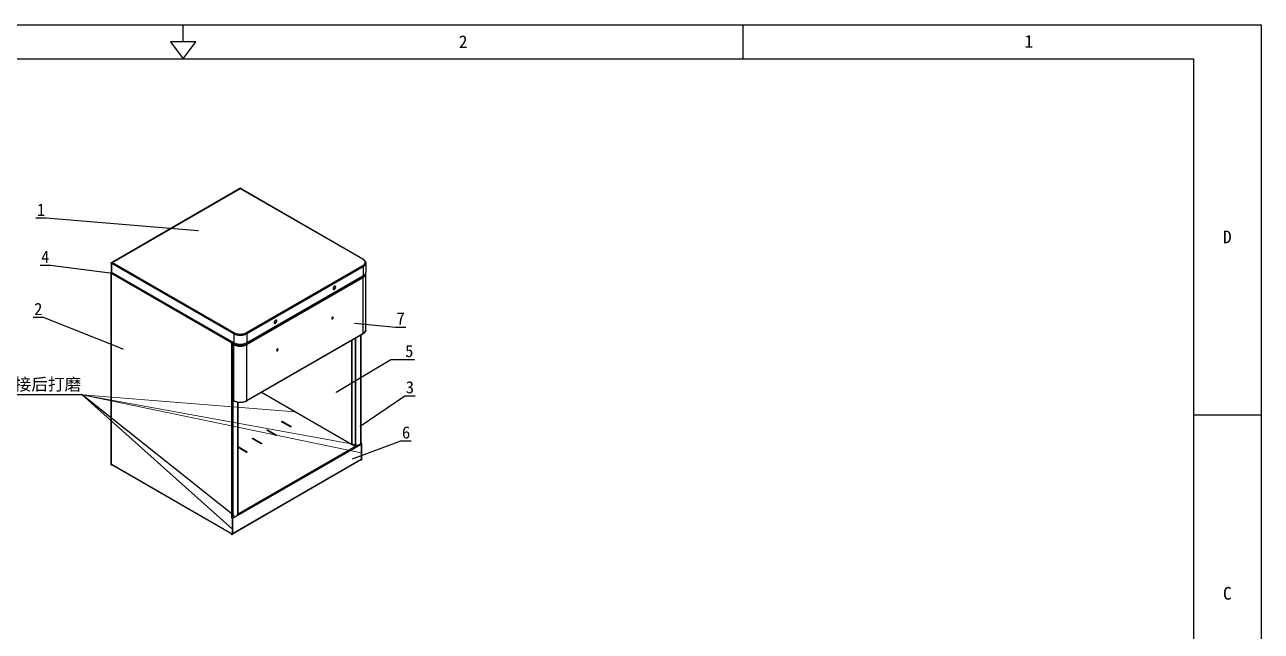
# Model space of a CAD drawing. Header units: millimetres. Extents: x 13106 to 40242, y 18888 to 28426.
# Drawn here: x 15370 to 18414, y 26933 to 28426 of the extents above; entities that cross this region are included whole.
import ezdxf
from ezdxf import colors
from ezdxf.entities.mleader import LeaderData, LeaderLine
from ezdxf.enums import TextEntityAlignment as Align
from ezdxf.math import Vec2, Vec3

# ---------------------------------------------------------------- set-up
doc = ezdxf.new("R2010")
doc.units = ezdxf.units.MM
doc.layers.add('02___PRT_ALL_AXES', color=7, linetype='Continuous')
doc.layers.add('print', color=30, linetype='Continuous')
doc.layers.add('dim', color=2, linetype='Continuous', lineweight=9)
doc.styles.add('Dartop', font='')
doc.styles.get('Dartop').set_extended_font_data('FangSong_GB2312')

msp = doc.modelspace()

# ---------------------------------------------------------------- linework, layer by layer
at = {"color": 0}
for p, q in [((15759.97, 28384.169), (15759.97, 28425.94)), ((17138.402, 28342.399), (17138.402, 28425.94)), ((13273.404, 28342.399), (18246.536, 28342.399)), ((18246.536, 28342.399), (18246.536, 24833.664)), ((18413.619, 27465.215), (18246.536, 27465.215))]:
    msp.add_line(p, q, dxfattribs=at)
at = {"color": 3, "linetype": 'Continuous'}
for p, q in [((15583.657, 27840.973), (15899.733, 28023.458)), ((15585.011, 27841.078), (15900.379, 28023.155)), ((15900.379, 28023.155), (16201.282, 27849.432)), ((15901.025, 28023.458), (16202.282, 27849.532)), ((15582.889, 27839.854), (15582.889, 27817.012)), ((15884.5, 27664.906), (15582.889, 27839.037)), ((15583.596, 27838.629), (15583.596, 27816.604)), ((15885.914, 27667.356), (15585.011, 27841.078)), ((16201.283, 27832.401), (15915.415, 27667.356)), ((16202.697, 27829.951), (15916.829, 27664.906)), ((16202.697, 27829.951), (16202.697, 27807.926)), ((16209.392, 27839.284), (16209.392, 27817.258)), ((15884.5, 27642.881), (15582.889, 27817.012)), ((15583.011, 27343.012), (15583.011, 27816.54)), ((15884.712, 27642.412), (15583.107, 27816.54)), ((15583.596, 27342.195), (15583.596, 27815.767)), ((15583.596, 27814.134), (15879.168, 27643.489)), ((16202.484, 27807.457), (15916.617, 27642.412)), ((16202.697, 27807.926), (15916.829, 27642.881)), ((15916.829, 27639.595), (16202.697, 27804.64)), ((16202.697, 27665.834), (16202.697, 27804.64)), ((16209.349, 27813.165), (16209.351, 27813.175)), ((16209.392, 27675.167), (16209.392, 27813.972)), ((16209.351, 27674.37), (16209.349, 27674.359)), ((15879.168, 27645.122), (15879.168, 27212.376)), ((15881.997, 27643.979), (15881.997, 27212.376)), ((15885.278, 27642.118), (15882.704, 27640.631)), ((15882.704, 27501.01), (15882.704, 27640.631)), ((15882.704, 27640.631), (15884.5, 27639.595)), ((15884.5, 27664.906), (15884.5, 27642.881)), ((15884.5, 27500.789), (15884.5, 27639.595)), ((16202.697, 27665.834), (15916.829, 27500.789)), ((15916.829, 27664.906), (15916.829, 27642.881)), ((15916.829, 27500.789), (15916.829, 27639.595)), ((16174.243, 27648.59), (16174.243, 27393.106)), ((16175.657, 27392.289), (16175.657, 27649.406)), ((16183.912, 27387.523), (16183.912, 27654.173)), ((16185.362, 27387.523), (16185.362, 27655.009)), ((16197.365, 27394.453), (16197.365, 27661.939)), ((16197.951, 27395.269), (16197.951, 27662.278)), ((16174.243, 27393.106), (15952.984, 27520.847)), ((15884.5, 27500.789), (15882.704, 27501.826)), ((15894, 27496.685), (15894, 27219.306)), ((15894.3, 27496.642), (15894.3, 27219.724)), ((15965.646, 27428.214), (15967.414, 27429.234)), ((15988.273, 27415.15), (15965.646, 27428.214)), ((15967.414, 27429.234), (15990.041, 27416.171)), ((16001.708, 27449.034), (16003.476, 27450.055)), ((16024.336, 27435.971), (16001.708, 27449.034)), ((16003.476, 27450.055), (16026.103, 27436.991)), ((16026.103, 27436.991), (16024.336, 27435.971)), ((16198.072, 27393.228), (15881.29, 27210.335)), ((15929.584, 27407.393), (15931.351, 27408.414)), ((15952.211, 27394.33), (15929.584, 27407.393)), ((15931.351, 27408.414), (15953.979, 27395.35)), ((15953.979, 27395.35), (15952.211, 27394.33)), ((15990.041, 27416.171), (15988.273, 27415.15)), ((16183.912, 27387.523), (16175.657, 27392.289)), ((16197.365, 27394.453), (16185.362, 27387.523)), ((16197.951, 27395.748), (16198.779, 27395.269)), ((16198.072, 27393.228), (16198.072, 27355.669)), ((16198.779, 27395.269), (16198.779, 27354.444)), ((16183.223, 27387.921), (15894.3, 27221.112)), ((15894.3, 27387.023), (15895.289, 27387.594)), ((15916.149, 27373.509), (15894.3, 27386.123)), ((15895.289, 27387.594), (15917.917, 27374.53)), ((15917.917, 27374.53), (15916.149, 27373.509)), ((15879.168, 27173.184), (15583.596, 27343.828)), ((15878.875, 27172.676), (15584.718, 27342.505)), ((16198.072, 27355.669), (15881.29, 27172.776)), ((16197.658, 27354.753), (15881.29, 27172.099)), ((15879.168, 27212.376), (15880.583, 27211.559)), ((15880.583, 27211.559), (15880.583, 27170.734)), ((15881.29, 27210.335), (15881.29, 27172.776)), ((15881.997, 27212.376), (15894, 27219.306)), ((15879.168, 27173.184), (15879.168, 27171.551)), ((15880.583, 27170.734), (15879.168, 27171.551))]:
    msp.add_line(p, q, dxfattribs=at)
at = {"color": 7, "linetype": 'Continuous'}
for p, q in [((15583.208, 27839.67), (15582.889, 27839.854)), ((15583.596, 27815.767), (15584.021, 27816.012)), ((15584.304, 27815.849), (15584.304, 27814.823)), ((15916.122, 27640.003), (16201.99, 27805.048)), ((15916.829, 27638.778), (16202.697, 27803.823)), ((16202.697, 27804.64), (16201.99, 27805.048)), ((16209.392, 27675.167), (16209.392, 27674.35)), ((15879.168, 27645.122), (15879.593, 27645.367)), ((15882.704, 27639.815), (15884.5, 27638.778)), ((15883.411, 27640.223), (15886.022, 27641.731)), ((15883.411, 27641.04), (15885.207, 27640.003)), ((15883.411, 27500.601), (15883.411, 27640.223)), ((15884.5, 27639.595), (15885.207, 27640.003)), ((15916.829, 27639.595), (15916.122, 27640.003)), ((16202.697, 27665.018), (15916.829, 27499.973)), ((16202.697, 27665.834), (16202.697, 27665.018)), ((15884.5, 27499.973), (15882.704, 27501.01)), ((15884.5, 27500.789), (15884.5, 27499.973)), ((15916.829, 27500.789), (15916.829, 27499.973)), ((15966.353, 27427.806), (15967.414, 27428.418)), ((15967.414, 27429.234), (15967.414, 27428.418)), ((15967.414, 27428.418), (15989.334, 27415.763)), ((15976.041, 27423.437), (15974.98, 27422.825)), ((15977.455, 27422.621), (15976.395, 27422.008)), ((16002.415, 27448.626), (16003.476, 27449.238)), ((16003.476, 27450.055), (16003.476, 27449.238)), ((16003.476, 27449.238), (16025.396, 27436.583)), ((16012.103, 27444.258), (16011.043, 27443.645)), ((16013.517, 27443.441), (16012.457, 27442.829)), ((16020.124, 27439.627), (16019.063, 27439.015)), ((16021.295, 27438.951), (16020.234, 27438.338)), ((15930.291, 27406.985), (15931.351, 27407.598)), ((15931.351, 27408.414), (15931.351, 27407.598)), ((15931.351, 27407.598), (15953.272, 27394.942)), ((15939.979, 27402.617), (15938.918, 27402.004)), ((15941.393, 27401.8), (15940.332, 27401.188)), ((15947.999, 27397.986), (15946.938, 27397.374)), ((15949.171, 27397.31), (15948.11, 27396.698)), ((15984.061, 27418.807), (15983.001, 27418.194)), ((15985.233, 27418.13), (15984.172, 27417.518)), ((16197.875, 27394.975), (16198.072, 27394.861)), ((16198.779, 27395.269), (16198.072, 27394.861)), ((16198.072, 27394.861), (16198.072, 27393.228)), ((15894.3, 27386.206), (15895.289, 27386.777)), ((15895.289, 27387.594), (15895.289, 27386.777)), ((15895.289, 27386.777), (15917.209, 27374.122)), ((15903.916, 27381.796), (15902.856, 27381.184)), ((15905.331, 27380.98), (15904.27, 27380.367)), ((15911.937, 27377.166), (15910.876, 27376.553)), ((15913.108, 27376.489), (15912.048, 27375.877)), ((15583.596, 27342.195), (15584.455, 27342.691)), ((15584.304, 27342.81), (15584.304, 27342.604)), ((16198.072, 27354.036), (16197.244, 27354.514)), ((16198.072, 27355.669), (16198.072, 27354.036)), ((16198.779, 27354.444), (16198.072, 27354.036)), ((15880.583, 27211.559), (15881.29, 27211.968)), ((15881.093, 27212.081), (15881.29, 27211.968)), ((15881.29, 27211.968), (15881.29, 27210.335)), ((15878.976, 27172.85), (15878.998, 27172.884)), ((15878.998, 27172.884), (15879.054, 27172.958)), ((15880.583, 27170.734), (15881.29, 27171.143)), ((15881.29, 27172.776), (15881.29, 27171.143))]:
    msp.add_line(p, q, dxfattribs=at)
at = {"color": 0}
msp.add_lwpolyline([(15759.97, 28342.399), (15791.298, 28384.169), (15728.642, 28384.169), (15759.97, 28342.399)], close=True, dxfattribs=at)
at = {"color": 7, "linetype": 'Continuous'}
msp.add_lwpolyline([(15879.054, 27172.958), (15879.147, 27173.063), (15879.168, 27173.083)], dxfattribs=at)
at = {"color": 3, "linetype": 'Continuous'}
for centre, radius, start, end in [((15901.041, 28022.668), 0.676, 60.041914, 71.061061), ((15583.677, 27816.583), 0.666, 177.042208, 185.030873), ((16191.87, 27825.844), 21.232, 299.99666, 301.181855), ((16201.65, 27813.965), 7.742, 0.05246, 11.713278), ((16201.739, 27813.973), 7.653, 354.016812, 359.993443), ((16201.739, 27675.167), 7.653, 354.016812, 359.993443), ((15895.433, 27661.821), 21.869, 240.003423, 241.037791), ((15905.895, 27661.821), 21.869, 298.962605, 299.99699), ((16196.461, 27396.02), 1.809, 299.980879, 302.741821), ((16194.653, 27392.887), 3.47, 30.034674, 30.602571), ((15585.958, 27344.639), 2.469, 228.787279, 230.717244), ((15585.933, 27344.608), 2.429, 230.706213, 239.975709), ((15880.618, 27215.197), 3.157, 278.688386, 281.885373), ((15881.016, 27214.076), 1.962, 297.366943, 299.982474), ((15876.979, 27173.969), 2.323, 332.834792, 334.916562)]:
    msp.add_arc(centre, radius, start, end, dxfattribs=at)
at = {"color": 7, "linetype": 'Continuous'}
msp.add_arc((15885.629, 27646.773), 6.5, 193.03865, 193.884454, dxfattribs=at)
at = {"color": 3, "linetype": 'Continuous'}
for points, knots in [([(15899.733, 28023.458), (15899.77, 28023.48), (15899.871, 28023.498), (15900.033, 28023.446), (15900.209, 28023.33), (15900.321, 28023.22), (15900.379, 28023.155)], [0, 0, 0, 0, 0.17010735, 0.38293564, 0.658387, 1, 1, 1, 1]), ([(15901.025, 28023.458), (15900.988, 28023.48), (15900.887, 28023.498), (15900.725, 28023.446), (15900.549, 28023.33), (15900.437, 28023.22), (15900.379, 28023.155)], [0, 0, 0, 0, 0.17010602, 0.3829338, 0.65838564, 1, 1, 1, 1]), ([(15900.379, 28023.155), (15900.43, 28023.185), (15900.621, 28023.284), (15900.836, 28023.344), (15900.993, 28023.348)], [0, 0, 0, 0, 0.27496971, 1, 1, 1, 1]), ([(15900.993, 28023.348), (15901.016, 28023.348), (15901.107, 28023.347), (15901.197, 28023.33), (15901.261, 28023.308)], [0, 0, 0, 0, 0.25926423, 1, 1, 1, 1]), ([(16201.282, 27849.432), (16201.448, 27849.528), (16201.712, 27849.633), (16202.065, 27849.625), (16202.216, 27849.57), (16202.282, 27849.532)], [0, 0, 0, 0, 0.54768944, 0.78155898, 1, 1, 1, 1]), ([(16201.282, 27849.432), (16202.198, 27848.904), (16203.859, 27847.76), (16205.843, 27845.675), (16207.099, 27843.366), (16207.534, 27840.917), (16207.099, 27838.467), (16205.843, 27836.158), (16203.859, 27834.073), (16202.198, 27832.929), (16201.283, 27832.401)], [0, 0, 0, 0, 0.14490101, 0.27452586, 0.39111531, 0.50000096, 0.60888642, 0.72547541, 0.85509965, 1, 1, 1, 1]), ([(16202.282, 27849.532), (16203.321, 27848.932), (16205.23, 27847.611), (16207.538, 27845.151), (16209.038, 27842.338), (16209.392, 27840.285), (16209.392, 27839.284)], [0, 0, 0, 0, 0.27601313, 0.53073843, 0.76947669, 1, 1, 1, 1]), ([(15582.889, 27839.037), (15582.957, 27839.243), (15583.176, 27839.671), (15583.809, 27840.457), (15584.5, 27840.926), (15585.011, 27841.078)], [0, 0, 0, 0, 0.21512749, 0.47114808, 1, 1, 1, 1]), ([(15582.889, 27839.854), (15582.945, 27840.088), (15583.12, 27840.528), (15583.466, 27840.863), (15583.657, 27840.973)], [0, 0, 0, 0, 0.52141957, 1, 1, 1, 1]), ([(15585.011, 27841.078), (15584.81, 27840.962), (15584.43, 27840.643), (15583.986, 27840.037), (15583.683, 27839.35), (15583.596, 27838.861), (15583.596, 27838.629)], [0, 0, 0, 0, 0.23722387, 0.49999838, 0.76277377, 1, 1, 1, 1]), ([(15583.657, 27840.973), (15583.849, 27841.084), (15584.311, 27841.216), (15584.78, 27841.147), (15585.011, 27841.078)], [0, 0, 0, 0, 0.47858112, 1, 1, 1, 1]), ([(16201.283, 27832.401), (16201.483, 27832.285), (16201.863, 27831.965), (16202.307, 27831.359), (16202.61, 27830.672), (16202.697, 27830.183), (16202.697, 27829.951)], [0, 0, 0, 0, 0.23722437, 0.49999891, 0.76277404, 1, 1, 1, 1]), ([(16209.392, 27839.284), (16209.392, 27838.413), (16209.071, 27836.598), (16207.695, 27834.07), (16205.52, 27831.783), (16203.7, 27830.53), (16202.697, 27829.951)], [0, 0, 0, 0, 0.21777145, 0.45094997, 0.71019776, 1, 1, 1, 1]), ([(15583.107, 27816.54), (15583.038, 27816.58), (15582.915, 27816.728), (15582.889, 27816.912), (15582.889, 27817.012)], [0, 0, 0, 0, 0.44546477, 1, 1, 1, 1]), ([(15583.596, 27815.767), (15583.53, 27815.805), (15583.304, 27815.954), (15583.112, 27816.174), (15583.049, 27816.358)], [0, 0, 0, 0, 0.28390822, 1, 1, 1, 1]), ([(15583.596, 27816.604), (15583.596, 27816.506), (15583.62, 27816.324), (15583.74, 27816.174), (15583.809, 27816.134)], [0, 0, 0, 0, 0.55078617, 1, 1, 1, 1]), ([(15583.596, 27814.134), (15583.633, 27814.179), (15583.807, 27814.383), (15584, 27814.57), (15584.16, 27814.706)], [0, 0, 0, 0, 0.21773016, 1, 1, 1, 1]), ([(15584.16, 27814.706), (15584.23, 27814.767), (15584.539, 27815.015), (15584.876, 27815.228), (15585.147, 27815.364)], [0, 0, 0, 0, 0.23498585, 1, 1, 1, 1]), ([(16202.697, 27807.926), (16202.697, 27807.828), (16202.673, 27807.646), (16202.554, 27807.497), (16202.484, 27807.457)], [0, 0, 0, 0, 0.55078459, 1, 1, 1, 1]), ([(16208.624, 27813.866), (16208.077, 27812.677), (16206.816, 27810.999), (16204.661, 27809.157), (16203.381, 27808.321), (16202.697, 27807.926)], [0, 0, 0, 0, 0.46220011, 0.72132155, 1, 1, 1, 1]), ([(16202.697, 27804.64), (16203.626, 27805.176), (16205.324, 27806.331), (16207.401, 27808.409), (16208.81, 27810.696), (16209.264, 27812.356), (16209.349, 27813.165)], [0, 0, 0, 0, 0.28758516, 0.54719307, 0.78201306, 1, 1, 1, 1]), ([(16208.683, 27813.856), (16208.157, 27812.618), (16206.928, 27810.868), (16204.794, 27808.95), (16203.534, 27808.087), (16202.863, 27807.68)], [0, 0, 0, 0, 0.46909309, 0.72619741, 1, 1, 1, 1]), ([(16209.392, 27817.258), (16209.392, 27816.685), (16209.258, 27815.515), (16208.872, 27814.404), (16208.624, 27813.866)], [0, 0, 0, 0, 0.49200459, 1, 1, 1, 1]), ([(16209.392, 27817.258), (16209.392, 27816.682), (16209.269, 27815.514), (16208.913, 27814.397), (16208.683, 27813.856)], [0, 0, 0, 0, 0.49514146, 1, 1, 1, 1]), ([(15885.914, 27667.356), (15885.713, 27667.24), (15885.333, 27666.92), (15884.89, 27666.314), (15884.587, 27665.627), (15884.5, 27665.138), (15884.5, 27664.906)], [0, 0, 0, 0, 0.23722387, 0.49999838, 0.76277377, 1, 1, 1, 1]), ([(15915.415, 27667.356), (15914.405, 27666.773), (15912.197, 27665.744), (15908.601, 27664.652), (15904.708, 27663.979), (15900.664, 27663.752), (15896.621, 27663.979), (15892.728, 27664.652), (15889.132, 27665.744), (15886.924, 27666.773), (15885.914, 27667.356)], [0, 0, 0, 0, 0.1141542, 0.23732522, 0.36697499, 0.49999948, 0.63302404, 0.76267402, 0.88584537, 1, 1, 1, 1]), ([(15915.415, 27667.356), (15915.615, 27667.24), (15915.995, 27666.92), (15916.439, 27666.314), (15916.742, 27665.627), (15916.829, 27665.138), (15916.829, 27664.906)], [0, 0, 0, 0, 0.23722437, 0.49999891, 0.76277404, 1, 1, 1, 1]), ([(16202.697, 27665.834), (16203.626, 27666.371), (16205.324, 27667.525), (16207.401, 27669.604), (16208.81, 27671.891), (16209.264, 27673.55), (16209.349, 27674.359)], [0, 0, 0, 0, 0.28758516, 0.54719307, 0.78201306, 1, 1, 1, 1]), ([(16204.527, 27667.027), (16204.384, 27666.922), (16203.791, 27666.498), (16203.174, 27666.109), (16202.697, 27665.834)], [0, 0, 0, 0, 0.2441064, 1, 1, 1, 1]), ([(16206.095, 27668.339), (16205.975, 27668.224), (16205.474, 27667.762), (16204.942, 27667.333), (16204.527, 27667.027)], [0, 0, 0, 0, 0.24363145, 1, 1, 1, 1]), ([(16207.378, 27669.75), (16207.283, 27669.628), (16206.882, 27669.134), (16206.443, 27668.671), (16206.095, 27668.339)], [0, 0, 0, 0, 0.24364048, 1, 1, 1, 1]), ([(16208.357, 27671.24), (16208.288, 27671.112), (16207.994, 27670.595), (16207.655, 27670.104), (16207.378, 27669.75)], [0, 0, 0, 0, 0.24422305, 1, 1, 1, 1]), ([(16209.018, 27672.788), (16208.976, 27672.656), (16208.793, 27672.125), (16208.558, 27671.613), (16208.357, 27671.24)], [0, 0, 0, 0, 0.24558846, 1, 1, 1, 1]), ([(16209.349, 27674.359), (16209.335, 27674.227), (16209.265, 27673.696), (16209.14, 27673.172), (16209.018, 27672.788)], [0, 0, 0, 0, 0.24774799, 1, 1, 1, 1]), ([(15879.168, 27643.489), (15879.093, 27643.67), (15878.859, 27644.403), (15878.84, 27645.194), (15878.918, 27645.759)], [0, 0, 0, 0, 0.25571109, 1, 1, 1, 1]), ([(15879.168, 27645.122), (15879.372, 27645.005), (15879.845, 27644.834), (15880.341, 27644.783), (15880.601, 27644.784)], [0, 0, 0, 0, 0.47443705, 1, 1, 1, 1]), ([(15916.829, 27664.906), (15915.722, 27664.267), (15913.303, 27663.141), (15909.362, 27661.943), (15905.096, 27661.206), (15900.664, 27660.957), (15896.233, 27661.206), (15891.967, 27661.943), (15888.026, 27663.14), (15885.607, 27664.267), (15884.5, 27664.906)], [0, 0, 0, 0, 0.1141547, 0.2373253, 0.36697497, 0.49999948, 0.63302406, 0.76267394, 0.88584487, 1, 1, 1, 1]), ([(15884.5, 27642.881), (15884.5, 27642.783), (15884.524, 27642.601), (15884.643, 27642.452), (15884.712, 27642.412)], [0, 0, 0, 0, 0.55078578, 1, 1, 1, 1]), ([(15884.5, 27639.595), (15885.607, 27638.956), (15888.026, 27637.829), (15891.967, 27636.631), (15896.233, 27635.894), (15900.664, 27635.645), (15905.096, 27635.894), (15909.362, 27636.631), (15913.303, 27637.829), (15915.722, 27638.956), (15916.829, 27639.595)], [0, 0, 0, 0, 0.11415582, 0.23732605, 0.36697594, 0.50000052, 0.63302503, 0.7626747, 0.8858446, 1, 1, 1, 1]), ([(15916.617, 27642.412), (15915.517, 27641.777), (15913.12, 27640.659), (15909.226, 27639.473), (15905.023, 27638.745), (15900.664, 27638.5), (15896.305, 27638.745), (15892.103, 27639.473), (15888.209, 27640.659), (15885.812, 27641.777), (15884.712, 27642.412)], [0, 0, 0, 0, 0.11494095, 0.23818868, 0.36750121, 0.49999973, 0.63249828, 0.76181091, 0.88505879, 1, 1, 1, 1]), ([(15916.485, 27642.687), (15915.388, 27642.08), (15913.005, 27641.009), (15909.143, 27639.871), (15904.98, 27639.172), (15900.664, 27638.936), (15896.349, 27639.172), (15892.186, 27639.871), (15888.324, 27641.009), (15885.941, 27642.079), (15884.844, 27642.687)], [0, 0, 0, 0, 0.11470548, 0.2379841, 0.36739758, 0.4999995, 0.63260149, 0.76201518, 0.88529412, 1, 1, 1, 1]), ([(15916.829, 27642.881), (15916.829, 27642.783), (15916.805, 27642.601), (15916.686, 27642.452), (15916.617, 27642.412)], [0, 0, 0, 0, 0.55078459, 1, 1, 1, 1]), ([(15884.5, 27500.789), (15885.607, 27500.15), (15888.026, 27499.023), (15891.967, 27497.826), (15896.233, 27497.089), (15900.664, 27496.84), (15905.096, 27497.089), (15909.362, 27497.826), (15913.303, 27499.024), (15915.722, 27500.15), (15916.829, 27500.789)], [0, 0, 0, 0, 0.11415582, 0.23732605, 0.36697594, 0.50000052, 0.63302503, 0.7626747, 0.8858446, 1, 1, 1, 1]), ([(15886.566, 27499.732), (15886.386, 27499.814), (15885.685, 27500.141), (15884.999, 27500.501), (15884.5, 27500.789)], [0, 0, 0, 0, 0.25534882, 1, 1, 1, 1]), ([(15916.829, 27500.789), (15916.665, 27500.695), (15915.99, 27500.317), (15915.295, 27499.973), (15914.763, 27499.732)], [0, 0, 0, 0, 0.24461063, 1, 1, 1, 1]), ([(16174.243, 27393.106), (16174.443, 27392.99), (16174.91, 27392.82), (16175.4, 27392.767), (16175.657, 27392.767)], [0, 0, 0, 0, 0.47444986, 1, 1, 1, 1]), ([(16197.828, 27394.871), (16197.805, 27394.836), (16197.698, 27394.69), (16197.556, 27394.573), (16197.439, 27394.498)], [0, 0, 0, 0, 0.2307838, 1, 1, 1, 1]), ([(16197.657, 27394.624), (16197.786, 27394.401), (16197.985, 27393.95), (16198.072, 27393.46), (16198.072, 27393.228)], [0, 0, 0, 0, 0.52554953, 1, 1, 1, 1]), ([(16197.924, 27395.082), (16197.919, 27395.064), (16197.895, 27394.99), (16197.859, 27394.92), (16197.828, 27394.871)], [0, 0, 0, 0, 0.24301057, 1, 1, 1, 1]), ([(16185.362, 27387.523), (16185.147, 27387.399), (16184.637, 27387.3), (16184.128, 27387.399), (16183.912, 27387.523)], [0, 0, 0, 0, 0.49999946, 1, 1, 1, 1]), ([(15583.596, 27342.195), (15583.431, 27342.291), (15583.208, 27342.467), (15583.039, 27342.777), (15583.011, 27342.936), (15583.011, 27343.012)], [0, 0, 0, 0, 0.54767625, 0.78156539, 1, 1, 1, 1]), ([(15583.596, 27343.828), (15583.639, 27343.727), (15583.823, 27343.34), (15584.092, 27342.991), (15584.331, 27342.782)], [0, 0, 0, 0, 0.25638895, 1, 1, 1, 1]), ([(16198.072, 27355.669), (16198.072, 27355.478), (16198.032, 27355.197), (16197.847, 27354.895), (16197.724, 27354.791), (16197.658, 27354.753)], [0, 0, 0, 0, 0.54769175, 0.78157635, 1, 1, 1, 1]), ([(15881.095, 27212.076), (15880.755, 27212.024), (15880.087, 27212.024), (15879.44, 27212.219), (15879.168, 27212.376)], [0, 0, 0, 0, 0.52283202, 1, 1, 1, 1]), ([(15881.918, 27212.333), (15881.87, 27212.308), (15881.662, 27212.21), (15881.44, 27212.144), (15881.268, 27212.108)], [0, 0, 0, 0, 0.23687589, 1, 1, 1, 1]), ([(15894, 27219.306), (15894.085, 27219.355), (15894.23, 27219.466), (15894.3, 27219.644), (15894.3, 27219.724)], [0, 0, 0, 0, 0.55078674, 1, 1, 1, 1]), ([(15879.023, 27172.989), (15878.995, 27172.948), (15878.949, 27172.878), (15878.897, 27172.778), (15878.875, 27172.723), (15878.867, 27172.681), (15878.875, 27172.676)], [0, 0, 0, 0, 0.42197889, 0.73036247, 0.92141285, 1, 1, 1, 1]), ([(15878.875, 27172.676), (15878.882, 27172.672), (15878.91, 27172.693), (15878.942, 27172.733), (15878.994, 27172.81), (15879.028, 27172.872), (15879.047, 27172.909)], [0, 0, 0, 0, 0.0809104, 0.27166976, 0.57889196, 1, 1, 1, 1]), ([(15879.168, 27173.184), (15879.154, 27173.167), (15879.104, 27173.103), (15879.056, 27173.038), (15879.023, 27172.989)], [0, 0, 0, 0, 0.2722333, 1, 1, 1, 1])]:
    msp.add_open_spline(points, degree=3, knots=knots, dxfattribs=at)
for points in [[(15583.049, 27816.358), (15583.031, 27816.412), (15583.018, 27816.468), (15583.013, 27816.525)], [(16197.951, 27395.269), (16197.951, 27395.206), (16197.942, 27395.143), (16197.924, 27395.082)]]:
    msp.add_open_spline(points, degree=3, dxfattribs=at)
at = {"color": 7, "linetype": 'Continuous'}
for points, knots in [([(16201.99, 27805.048), (16202.874, 27805.558), (16204.489, 27806.656), (16206.47, 27808.631), (16207.818, 27810.804), (16208.259, 27812.38), (16208.346, 27813.15)], [0, 0, 0, 0, 0.28742762, 0.54704671, 0.7819723, 1, 1, 1, 1]), ([(16202.697, 27803.823), (16203.7, 27804.402), (16205.52, 27805.655), (16207.695, 27807.942), (16209.071, 27810.47), (16209.392, 27812.285), (16209.392, 27813.155)], [0, 0, 0, 0, 0.28980382, 0.54905018, 0.78222874, 1, 1, 1, 1]), ([(16209.392, 27674.35), (16209.392, 27673.479), (16209.071, 27671.664), (16207.695, 27669.136), (16205.52, 27666.85), (16203.7, 27665.597), (16202.697, 27665.018)], [0, 0, 0, 0, 0.21777126, 0.45094982, 0.71019618, 1, 1, 1, 1]), ([(15879.297, 27645.307), (15879.291, 27645.33), (15879.271, 27645.418), (15879.253, 27645.507), (15879.24, 27645.573)], [0, 0, 0, 0, 0.25944821, 1, 1, 1, 1]), ([(15884.5, 27638.778), (15885.607, 27638.139), (15888.026, 27637.012), (15891.967, 27635.815), (15896.233, 27635.078), (15900.664, 27634.829), (15905.096, 27635.078), (15909.362, 27635.815), (15913.303, 27637.012), (15915.722, 27638.139), (15916.829, 27638.778)], [0, 0, 0, 0, 0.11415582, 0.23732605, 0.36697594, 0.50000052, 0.63302503, 0.7626747, 0.8858446, 1, 1, 1, 1]), ([(15885.207, 27640.003), (15886.265, 27639.392), (15888.579, 27638.314), (15892.347, 27637.169), (15896.427, 27636.464), (15900.664, 27636.226), (15904.902, 27636.464), (15908.982, 27637.169), (15912.75, 27638.314), (15915.064, 27639.392), (15916.122, 27640.003)], [0, 0, 0, 0, 0.11415582, 0.23732605, 0.36697594, 0.50000052, 0.63302503, 0.7626747, 0.8858446, 1, 1, 1, 1]), ([(15916.829, 27499.973), (15915.722, 27499.334), (15913.303, 27498.207), (15909.362, 27497.009), (15905.096, 27496.272), (15900.664, 27496.023), (15896.233, 27496.272), (15891.967, 27497.009), (15888.026, 27498.207), (15885.607, 27499.334), (15884.5, 27499.973)], [0, 0, 0, 0, 0.1141554, 0.2373253, 0.36697497, 0.49999948, 0.63302406, 0.76267395, 0.88584418, 1, 1, 1, 1])]:
    msp.add_open_spline(points, degree=3, knots=knots, dxfattribs=at)
at = {"layer": '02___PRT_ALL_AXES', "color": 7, "linetype": 'Continuous'}
for p, q in [((16135.423, 27780.496), (16134.716, 27780.904)), ((15990.467, 27696.806), (15989.76, 27697.214)), ((16129.413, 27705.174), (16128.705, 27705.582)), ((15993.649, 27626.791), (15992.941, 27627.199))]:
    msp.add_line(p, q, dxfattribs=at)
for centre in [(16132.725, 27781.399), (15987.769, 27697.709)]:
    msp.add_arc(centre, 1.91, 30.622383, 32.843473, dxfattribs=at)
at = {"layer": '02___PRT_ALL_AXES', "color": 3, "linetype": 'Continuous'}
for points, knots in [([(16134.491, 27782.556), (16134.266, 27782.686), (16133.701, 27782.831), (16132.792, 27782.649), (16131.864, 27782.142), (16130.973, 27781.353), (16130.187, 27780.347), (16129.568, 27779.203), (16129.167, 27778.015), (16129.059, 27777.207), (16129.059, 27776.822)], [0, 0, 0, 0, 0.08693461, 0.18640646, 0.30379873, 0.43761434, 0.58211727, 0.72943265, 0.87117904, 1, 1, 1, 1]), ([(16129.059, 27776.822), (16129.059, 27776.594), (16129.093, 27776.16), (16129.269, 27775.565), (16129.565, 27775.081), (16129.843, 27774.848), (16129.991, 27774.762)], [0, 0, 0, 0, 0.28980943, 0.54904611, 0.78222826, 1, 1, 1, 1]), ([(16129.991, 27774.762), (16130.216, 27774.632), (16130.781, 27774.487), (16131.69, 27774.669), (16132.618, 27775.176), (16133.509, 27775.965), (16134.295, 27776.971), (16134.914, 27778.115), (16135.315, 27779.303), (16135.423, 27780.112), (16135.423, 27780.496)], [0, 0, 0, 0, 0.08693461, 0.18640646, 0.30379873, 0.43761434, 0.58211727, 0.72943265, 0.87117904, 1, 1, 1, 1]), ([(16135.423, 27780.496), (16135.423, 27780.724), (16135.388, 27781.158), (16135.213, 27781.754), (16134.917, 27782.237), (16134.639, 27782.471), (16134.491, 27782.556)], [0, 0, 0, 0, 0.28980943, 0.54904611, 0.78222826, 1, 1, 1, 1]), ([(15989.535, 27698.866), (15989.31, 27698.996), (15988.745, 27699.141), (15987.836, 27698.959), (15986.907, 27698.452), (15986.017, 27697.663), (15985.231, 27696.657), (15984.612, 27695.513), (15984.21, 27694.325), (15984.103, 27693.517), (15984.103, 27693.132)], [0, 0, 0, 0, 0.08693461, 0.18640646, 0.30379873, 0.43761434, 0.58211727, 0.72943265, 0.87117904, 1, 1, 1, 1]), ([(15985.035, 27691.072), (15985.259, 27690.942), (15985.824, 27690.797), (15986.733, 27690.979), (15987.662, 27691.486), (15988.552, 27692.275), (15989.338, 27693.281), (15989.957, 27694.425), (15990.359, 27695.613), (15990.467, 27696.422), (15990.467, 27696.806)], [0, 0, 0, 0, 0.08693461, 0.18640646, 0.30379873, 0.43761434, 0.58211727, 0.72943265, 0.87117904, 1, 1, 1, 1]), ([(15990.467, 27696.806), (15990.467, 27697.034), (15990.432, 27697.468), (15990.256, 27698.064), (15989.961, 27698.547), (15989.683, 27698.781), (15989.535, 27698.866)], [0, 0, 0, 0, 0.28980943, 0.54904611, 0.78222826, 1, 1, 1, 1]), ([(16128.895, 27706.318), (16128.77, 27706.391), (16128.456, 27706.471), (16127.951, 27706.37), (16127.435, 27706.088), (16126.94, 27705.65), (16126.504, 27705.091), (16126.16, 27704.455), (16125.937, 27703.796), (16125.877, 27703.346), (16125.877, 27703.133)], [0, 0, 0, 0, 0.08693481, 0.18640574, 0.30379873, 0.43761375, 0.58211718, 0.72943262, 0.8711738, 1, 1, 1, 1]), ([(16125.877, 27703.133), (16125.877, 27703.006), (16125.896, 27702.765), (16125.994, 27702.434), (16126.158, 27702.166), (16126.312, 27702.036), (16126.395, 27701.988)], [0, 0, 0, 0, 0.28979977, 0.54904939, 0.78222829, 1, 1, 1, 1]), ([(16126.395, 27701.988), (16126.52, 27701.916), (16126.833, 27701.836), (16127.338, 27701.937), (16127.854, 27702.219), (16128.349, 27702.657), (16128.786, 27703.216), (16129.13, 27703.851), (16129.353, 27704.511), (16129.413, 27704.96), (16129.413, 27705.174)], [0, 0, 0, 0, 0.08693481, 0.18640574, 0.30379873, 0.43761375, 0.58211718, 0.72943262, 0.8711738, 1, 1, 1, 1]), ([(16129.413, 27705.174), (16129.413, 27705.301), (16129.393, 27705.542), (16129.296, 27705.873), (16129.132, 27706.141), (16128.977, 27706.271), (16128.895, 27706.318)], [0, 0, 0, 0, 0.28979977, 0.54904939, 0.78222829, 1, 1, 1, 1]), ([(15984.103, 27693.132), (15984.103, 27692.904), (15984.137, 27692.47), (15984.313, 27691.875), (15984.608, 27691.391), (15984.886, 27691.158), (15985.035, 27691.072)], [0, 0, 0, 0, 0.28980943, 0.54904611, 0.78222826, 1, 1, 1, 1]), ([(15993.131, 27627.936), (15993.006, 27628.008), (15992.692, 27628.088), (15992.187, 27627.987), (15991.671, 27627.705), (15991.177, 27627.267), (15990.74, 27626.708), (15990.396, 27626.073), (15990.173, 27625.413), (15990.113, 27624.964), (15990.113, 27624.75)], [0, 0, 0, 0, 0.08693481, 0.18640574, 0.30379873, 0.43761375, 0.58211718, 0.72943262, 0.8711738, 1, 1, 1, 1]), ([(15990.113, 27624.75), (15990.113, 27624.623), (15990.132, 27624.382), (15990.23, 27624.051), (15990.394, 27623.783), (15990.548, 27623.653), (15990.631, 27623.605)], [0, 0, 0, 0, 0.28979977, 0.54904939, 0.78222829, 1, 1, 1, 1]), ([(15990.631, 27623.605), (15990.756, 27623.533), (15991.069, 27623.453), (15991.574, 27623.554), (15992.09, 27623.836), (15992.585, 27624.274), (15993.022, 27624.833), (15993.366, 27625.468), (15993.589, 27626.128), (15993.649, 27626.577), (15993.649, 27626.791)], [0, 0, 0, 0, 0.08693481, 0.18640574, 0.30379873, 0.43761375, 0.58211718, 0.72943262, 0.8711738, 1, 1, 1, 1]), ([(15993.649, 27626.791), (15993.649, 27626.918), (15993.629, 27627.159), (15993.532, 27627.49), (15993.368, 27627.758), (15993.213, 27627.888), (15993.131, 27627.936)], [0, 0, 0, 0, 0.28979977, 0.54904939, 0.78222829, 1, 1, 1, 1])]:
    msp.add_open_spline(points, degree=3, knots=knots, dxfattribs=at)
at = {"layer": '02___PRT_ALL_AXES', "color": 7, "linetype": 'Continuous'}
for points, knots in [([(16129.665, 27775.015), (16129.914, 27774.95), (16130.487, 27774.942), (16131.347, 27775.246), (16132.209, 27775.82), (16133.308, 27776.913), (16134.148, 27778.301), (16134.623, 27779.796), (16134.716, 27780.547), (16134.716, 27780.904)], [0, 0, 0, 0, 0.09008354, 0.19487913, 0.31613408, 0.45097213, 0.73669379, 0.87444423, 1, 1, 1, 1]), ([(16134.33, 27782.435), (16134.314, 27782.461), (16134.247, 27782.558), (16134.171, 27782.649), (16134.109, 27782.712)], [0, 0, 0, 0, 0.25513459, 1, 1, 1, 1]), ([(16134.716, 27780.904), (16134.716, 27781.044), (16134.691, 27781.549), (16134.555, 27782.057), (16134.369, 27782.372)], [0, 0, 0, 0, 0.27653479, 1, 1, 1, 1]), ([(15984.709, 27691.324), (15984.957, 27691.26), (15985.531, 27691.252), (15986.39, 27691.556), (15987.253, 27692.13), (15988.352, 27693.222), (15989.192, 27694.611), (15989.666, 27696.106), (15989.76, 27696.857), (15989.76, 27697.214)], [0, 0, 0, 0, 0.09008354, 0.19487913, 0.31613408, 0.45097213, 0.73669379, 0.87444423, 1, 1, 1, 1]), ([(15989.374, 27698.745), (15989.357, 27698.771), (15989.291, 27698.868), (15989.215, 27698.959), (15989.153, 27699.022)], [0, 0, 0, 0, 0.25513459, 1, 1, 1, 1]), ([(15989.76, 27697.214), (15989.76, 27697.354), (15989.735, 27697.858), (15989.599, 27698.367), (15989.413, 27698.682)], [0, 0, 0, 0, 0.27653479, 1, 1, 1, 1]), ([(16126.094, 27702.281), (16126.399, 27702.266), (16126.895, 27702.453), (16127.446, 27702.878), (16128.004, 27703.484), (16128.515, 27704.38), (16128.705, 27705.194), (16128.705, 27705.582)], [0, 0, 0, 0, 0.20185261, 0.32604107, 0.46147171, 0.74315007, 1, 1, 1, 1]), ([(16128.705, 27705.582), (16128.705, 27705.664), (16128.69, 27705.957), (16128.606, 27706.254), (16128.491, 27706.432)], [0, 0, 0, 0, 0.27811213, 1, 1, 1, 1]), ([(15990.331, 27623.898), (15990.635, 27623.883), (15991.131, 27624.07), (15991.682, 27624.495), (15992.241, 27625.101), (15992.751, 27625.997), (15992.941, 27626.811), (15992.941, 27627.199)], [0, 0, 0, 0, 0.20185261, 0.32604107, 0.46147171, 0.74315007, 1, 1, 1, 1]), ([(15992.941, 27627.199), (15992.941, 27627.281), (15992.927, 27627.574), (15992.843, 27627.871), (15992.727, 27628.049)], [0, 0, 0, 0, 0.27811213, 1, 1, 1, 1])]:
    msp.add_open_spline(points, degree=3, knots=knots, dxfattribs=at)
at = {"layer": 'dim', "lineweight": 9}
for p, q in [((15511.32, 27514.796), (15881.29, 27184.542)), ((16191.364, 27390.988), (15511.32, 27514.796)), ((16198.072, 27372.312), (15511.32, 27514.796)), ((16035.521, 27473.195), (15511.32, 27514.796))]:
    msp.add_line(p, q, dxfattribs=at)
at = {"layer": 'print'}
msp.add_lwpolyline([(13106.321, 28425.94), (18413.619, 28425.94), (18413.619, 24750.122), (13106.321, 24750.122)], close=True, dxfattribs=at)

# ---------------------------------------------------------------- texts
at = {"color": 0, "style": 'Dartop'}
for s, p in [('2', (16449.186, 28384.169)), ('1', (17841.897, 28385.163)), ('D', (18330.077, 27903.807)), ('C', (18330.077, 27026.623))]:
    msp.add_text(s, height=31.328, dxfattribs=at).set_placement(p, align=Align.MIDDLE_CENTER)

# ---------------------------------------------------------------- leaders
at = {"lineweight": 9}
ml = msp.add_multileader_mtext('Standard', dxfattribs=at)
ml.set_content('1', color=2)
ml.set_leader_properties(color=2)
ml.build(insert=Vec2(0, 0))
ml.multileader.update_dxf_attribs({"text_left_attachment_type": 5, "text_right_attachment_type": 5, "dogleg_length": 0.36})
ctx = ml.context
ctx.base_point, ctx.char_height, ctx.plane_origin = Vec3(15408.582, 27949.488), 30, Vec3(15801.24, 27918.061)
ctx.left_attachment, ctx.right_attachment, ctx.text_align_type = 5, 5, 2
notes = []
notes.append((ctx, [(0, (1, 1, 0), (15422.942, 27949.488), (-1, 0), 0.36, [(0, [(15801.24, 27918.061)], 0, [])])]))
ctx.mtext.insert, ctx.mtext.alignment, ctx.mtext.flow_direction = Vec3(15420.582, 27985.488), 3, 5
ml = msp.add_multileader_mtext('Standard', dxfattribs=at)
ml.set_content('4', color=2)
ml.set_leader_properties(color=2)
ml.build(insert=Vec2(0, 0))
ml.multileader.update_dxf_attribs({"text_left_attachment_type": 5, "text_right_attachment_type": 5, "dogleg_length": 0.36})
ctx = ml.context
ctx.base_point, ctx.char_height, ctx.plane_origin = Vec3(15408.774, 27833.651), 30, Vec3(15583.596, 27815.336)
ctx.left_attachment, ctx.right_attachment, ctx.text_align_type = 5, 5, 2
notes.append((ctx, [(0, (1, 1, 0), (15433.134, 27833.651), (-1, 0), 0.36, [(0, [(15583.596, 27814.413)], 0, [])])]))
ctx.mtext.insert, ctx.mtext.alignment, ctx.mtext.flow_direction = Vec3(15430.774, 27869.651), 3, 5
ml = msp.add_multileader_mtext('Standard', dxfattribs=at)
ml.set_content('2', color=2)
ml.set_leader_properties(color=2)
ml.build(insert=Vec2(0, 0))
ml.multileader.update_dxf_attribs({"text_left_attachment_type": 5, "text_right_attachment_type": 5, "dogleg_length": 0.36})
ctx = ml.context
ctx.base_point, ctx.char_height, ctx.plane_origin = Vec3(15391.545, 27705.285), 30, Vec3(15616.352, 27625.786)
ctx.left_attachment, ctx.right_attachment, ctx.text_align_type = 5, 5, 2
notes.append((ctx, [(0, (1, 1, 0), (15415.905, 27705.285), (-1, 0), 0.36, [(0, [(15616.352, 27625.786)], 0, [])])]))
ctx.mtext.insert, ctx.mtext.alignment, ctx.mtext.flow_direction = Vec3(15413.545, 27741.285), 3, 5
ml = msp.add_multileader_mtext('Standard', dxfattribs=at)
ml.set_content('7', color=2)
ml.set_leader_properties(color=2)
ml.build(insert=Vec2(0, 0))
ml.multileader.update_dxf_attribs({"text_left_attachment_type": 5, "text_right_attachment_type": 5, "dogleg_length": 0.36})
ctx = ml.context
ctx.base_point, ctx.char_height, ctx.plane_origin = Vec3(16283.074, 27681.813), 30, Vec3(16178.488, 27691.859)
ctx.left_attachment, ctx.right_attachment = 5, 5
notes.append((ctx, [(1, (1, 1, 0), (16282.714, 27681.813), (1, 0), 0.36, [(0, [(16178.488, 27691.859)], 0, [])])]))
ctx.mtext.insert, ctx.mtext.flow_direction = Vec3(16285.074, 27717.813), 5
ml = msp.add_multileader_mtext('Standard', dxfattribs=at)
ml.set_content('5', color=2)
ml.set_leader_properties(color=2)
ml.build(insert=Vec2(0, 0))
ml.multileader.update_dxf_attribs({"text_left_attachment_type": 5, "text_right_attachment_type": 5, "dogleg_length": 0.36})
ctx = ml.context
ctx.base_point, ctx.char_height, ctx.plane_origin = Vec3(16304.303, 27601.965), 30, Vec3(16133.259, 27519.88)
ctx.left_attachment, ctx.right_attachment = 5, 5
notes.append((ctx, [(1, (1, 1, 0), (16271.461, 27601.965), (1, 0), 32.842, [(0, [(16133.259, 27519.88)], 0, [])])]))
ctx.mtext.insert, ctx.mtext.flow_direction = Vec3(16306.303, 27637.965), 5
ml = msp.add_multileader_mtext('Standard', dxfattribs=at)
ml.set_content('{\\fSimSun|b0|i0|c134|p2;焊接后打磨}', color=2)
ml.set_leader_properties(color=2)
ml.build(insert=Vec2(0, 0))
ml.multileader.update_dxf_attribs({"text_left_attachment_type": 5, "text_right_attachment_type": 5, "dogleg_length": 0.36})
ctx = ml.context
ctx.base_point, ctx.char_height, ctx.plane_origin = Vec3(15298.127, 27514.796), 30, Vec3(15880.972, 27219.223)
ctx.left_attachment, ctx.right_attachment, ctx.text_align_type = 5, 5, 2
notes.append((ctx, [(0, (1, 1, 0), (15511.32, 27514.796), (-1, 0), 0.36, [(0, [(15887.998, 27215.841)], 0, [])])]))
ctx.mtext.insert, ctx.mtext.alignment, ctx.mtext.flow_direction = Vec3(15508.96, 27555.963), 3, 5
ml = msp.add_multileader_mtext('Standard', dxfattribs=at)
ml.set_content('3', color=2)
ml.set_leader_properties(color=2)
ml.build(insert=Vec2(0, 0))
ml.multileader.update_dxf_attribs({"text_left_attachment_type": 5, "text_right_attachment_type": 5, "dogleg_length": 0.36})
ctx = ml.context
ctx.base_point, ctx.char_height, ctx.plane_origin = Vec3(16305.869, 27512.735), 30, Vec3(16192.239, 27435.969)
ctx.left_attachment, ctx.right_attachment = 5, 5
notes.append((ctx, [(1, (1, 1, 0), (16305.509, 27512.735), (1, 0), 0.36, [(0, [(16192.239, 27435.969)], 0, [])])]))
ctx.mtext.insert, ctx.mtext.flow_direction = Vec3(16307.869, 27548.735), 5
ml = msp.add_multileader_mtext('Standard', dxfattribs=at)
ml.set_content('6', color=2)
ml.set_leader_properties(color=2)
ml.build(insert=Vec2(0, 0))
ml.multileader.update_dxf_attribs({"text_left_attachment_type": 5, "text_right_attachment_type": 5, "dogleg_length": 0.36})
ctx = ml.context
ctx.base_point, ctx.char_height, ctx.plane_origin = Vec3(16296.472, 27401.589), 30, Vec3(16173.247, 27356.578)
ctx.left_attachment, ctx.right_attachment = 5, 5
notes.append((ctx, [(1, (1, 1, 0), (16296.112, 27401.589), (1, 0), 0.36, [(0, [(16173.247, 27356.578)], 0, [])])]))
ctx.mtext.insert, ctx.mtext.flow_direction = Vec3(16298.472, 27437.589), 5
for ctx, leaders in notes:
    for number, flags, end, landing, length, lines in leaders:
        leader = LeaderData()
        leader.index, (leader.has_last_leader_line, leader.has_dogleg_vector, leader.attachment_direction) = number, flags
        leader.last_leader_point, leader.dogleg_vector, leader.dogleg_length = Vec3(end), Vec3(landing), length
        for number, points, colour, breaks in lines:
            line = LeaderLine()
            line.index, line.vertices, line.color, line.breaks = number, Vec3.list(points), colors.encode_raw_color(colour), breaks
            leader.lines.append(line)
        ctx.leaders.append(leader)

doc.saveas('drawing.dxf')
